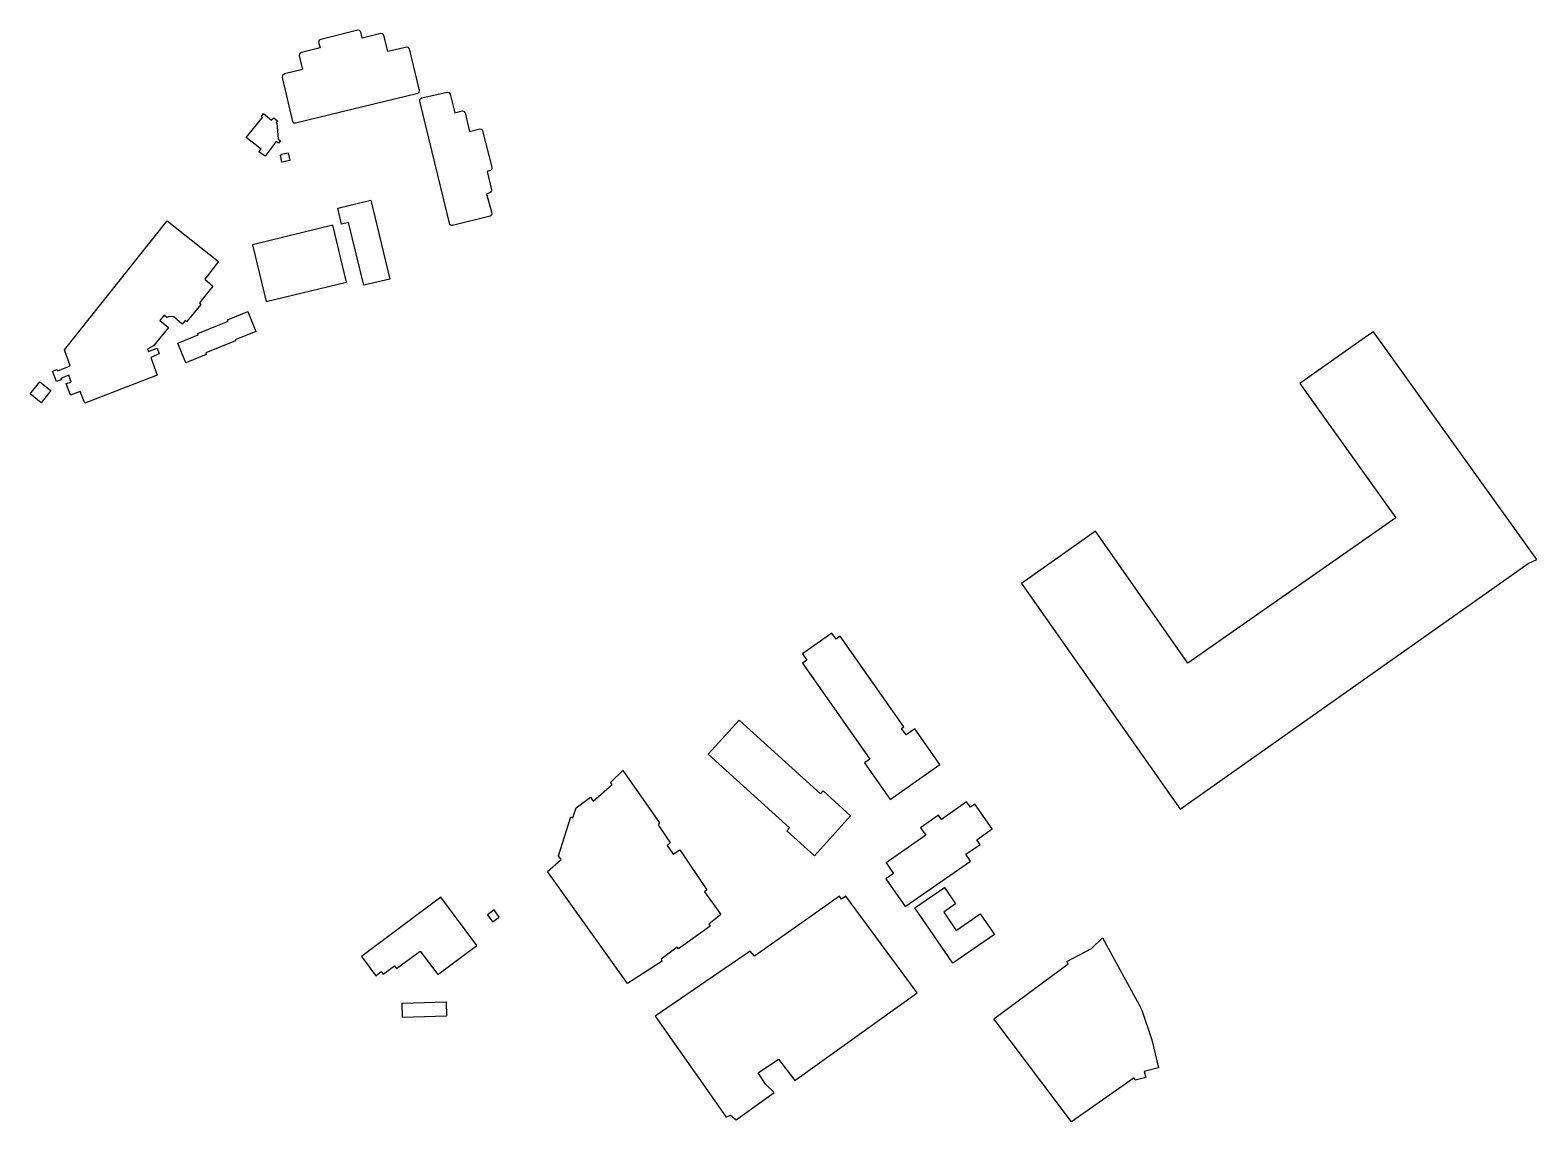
# Model space of a CAD drawing. Header units: metres. Extents: x -2114 to 2684, y -1968 to 1933.
# Drawn here: x 1842 to 2684, y -1968 to -1358 of the extents above; entities that cross this region are included whole.
import ezdxf

# ---------------------------------------------------------------- set-up
doc = ezdxf.new("R2010")
doc.units = ezdxf.units.M
for name, color, linetype in [('Apartments', 1, 'Continuous'), ('Commercial', 1, 'Continuous'), ('Residential', 1, 'Continuous'), ('Retail', 1, 'Continuous'), ('Service', 1, 'Continuous'), ('Yes', 1, 'Continuous')]:
    doc.layers.add(name, color=color, linetype=linetype)

msp = doc.modelspace()

# ---------------------------------------------------------------- linework, layer by layer
at = {"layer": 'Apartments'}
for points in [[(2294.37, -1696.98), (2291.99, -1698.65), (2289.67, -1695.35), (2273.24, -1706.88), (2275.7, -1710.39), (2273.28, -1712.09), (2310.89, -1765.72), (2307.87, -1767.83), (2322.21, -1788.29), (2350.06, -1768.76), (2335.99, -1748.71), (2331.11, -1752.14), (2328.65, -1748.62), (2329.96, -1747.68), (2294.37, -1696.98)], [(2300.11, -1797.31), (2284.83, -1783.48), (2283.34, -1785.13), (2237.8, -1743.9), (2220.59, -1762.91), (2266.07, -1804.08), (2264.55, -1805.76), (2279.9, -1819.65), (2300.11, -1797.31)], [(2175.37, -1891.01), (2130.78, -1828.44), (2138.39, -1821.71), (2136.93, -1819.66), (2143.85, -1797.9), (2144.92, -1798.58), (2146.68, -1792.92), (2154.78, -1786.87), (2156.24, -1789.12), (2166.79, -1779.94), (2165.9, -1778.77), (2172.83, -1772.04), (2193.42, -1801.32), (2192.54, -1802.49), (2199.37, -1812.44), (2197.61, -1814.01), (2201.03, -1818.78), (2204.64, -1816.34), (2219.76, -1838.7), (2218.49, -1839.87), (2227.66, -1852.56), (2220.85, -1857.82), (2221.58, -1859), (2204.04, -1871.73), (2203.28, -1870.76), (2194.2, -1877.54), (2194.88, -1878.52), (2175.37, -1891.01)], [(2330.65, -1848.06), (2367.21, -1822.65), (2364.58, -1818.86), (2372.46, -1813.38), (2370.6, -1810.71), (2379.24, -1804.7), (2369.58, -1790.8), (2367.05, -1792.56), (2364.99, -1789.59), (2350.84, -1799.45), (2349.21, -1797.09), (2339.24, -1804.02), (2342.16, -1808.22), (2320.05, -1823.6), (2324.19, -1829.56), (2319.87, -1832.55), (2330.65, -1848.06)], [(2190.88, -1909.35), (2218.92, -1948.95), (2230.6, -1965.74), (2233.05, -1964.56), (2236.24, -1967.18), (2257.38, -1951.95), (2252.65, -1947.22), (2248.45, -1941), (2259.83, -1933.31), (2269.01, -1945.35), (2337.34, -1896.32), (2297.49, -1842.23), (2295.08, -1843.86), (2294.01, -1842.3), (2246.39, -1875.78), (2244.05, -1873.05), (2190.88, -1909.35)]]:
    msp.add_lwpolyline(points, dxfattribs=at)
at = {"layer": 'Commercial'}
for points in [[(1982.52, -1384.84), (1988.29, -1409.43), (1988.8, -1410.15), (1989.85, -1410.24), (2058.26, -1393.66), (2058.98, -1393.15), (2059.13, -1392.11), (2053.62, -1368.71), (2053.01, -1368.05), (2052.1, -1367.83), (2041.49, -1370.38), (2039.3, -1361.24), (2038.71, -1360.41), (2037.68, -1360.25), (2027.2, -1362.8), (2026.34, -1359.22), (2025.67, -1358.47), (2024.76, -1358.35), (2004.15, -1363.5), (2003.11, -1364.01), (2002.82, -1365.06), (2003.63, -1368.32), (1993.18, -1370.91), (1992.14, -1371.52), (1991.95, -1372.69), (1993.82, -1380.43), (1983.84, -1382.82), (1982.65, -1383.66), (1982.52, -1384.84)], [(2013.49, -1457.86), (2031.94, -1453.41), (2042.54, -1497.43), (2028.01, -1500.92), (2019.54, -1465.78), (2015.63, -1466.72), (2013.49, -1457.86)]]:
    msp.add_lwpolyline(points, dxfattribs=at)
at = {"layer": 'Residential'}
msp.add_lwpolyline([(2440.94, -1865.57), (2461.33, -1902.92), (2462.9, -1906.05), (2468.43, -1922.51), (2472.14, -1938.18), (2464.21, -1940.24), (2465.04, -1943.6), (2459.11, -1945.09), (2458.53, -1943.85), (2423.59, -1968.37), (2380.12, -1910.74), (2421.77, -1880.09), (2421.06, -1878.71), (2434.82, -1871.44), (2440.94, -1865.57)], dxfattribs=at)
at = {"layer": 'Retail'}
msp.add_lwpolyline([(1971.55, -1407.08), (1970.86, -1406.52), (1971.98, -1404.96), (1976.58, -1408.73), (1977.72, -1407.37), (1979.82, -1408.99), (1979.08, -1409.93), (1979.49, -1410.33), (1980.3, -1419.08), (1981.54, -1420.13), (1980.43, -1421.58), (1979.14, -1420.65), (1972.86, -1428.79), (1969.47, -1426.28), (1970.67, -1424.78), (1962.4, -1418.41), (1971.55, -1407.08)], dxfattribs=at)
at = {"layer": 'Service'}
msp.add_lwpolyline([(2099.95, -1856.64), (2103.74, -1853.95), (2100.91, -1849.97), (2097.12, -1852.68), (2099.95, -1856.64)], dxfattribs=at)
at = {"layer": 'Yes'}
for points in [[(2059.4, -1397.98), (2059.47, -1396.98), (2060.49, -1396.18), (2074.6, -1392.96), (2075.7, -1393.19), (2076.42, -1394.05), (2078.95, -1404.51), (2083.26, -1403.46), (2084.06, -1403.67), (2084.72, -1404.64), (2087.19, -1414.96), (2093.01, -1413.57), (2093.96, -1413.7), (2094.47, -1414.66), (2099.7, -1434.95), (2099.7, -1436.05), (2098.83, -1436.82), (2096.94, -1437.29), (2099.48, -1447.54), (2099.34, -1448.76), (2098.54, -1449.32), (2096.72, -1449.83), (2099.7, -1460.63), (2099.48, -1461.41), (2098.76, -1462.26), (2077.73, -1467.57), (2076.93, -1467.46), (2076.13, -1466.9), (2059.4, -1397.98)], [(1981.51, -1428.24), (1982.13, -1428.12), (1982.03, -1427.63), (1985.76, -1426.87), (1986.65, -1431.25), (1982.29, -1432.13), (1981.51, -1428.24)], [(1860.73, -1536.91), (1918.24, -1464.82), (1946.84, -1487.65), (1939.18, -1497.49), (1943.72, -1501.42), (1936.18, -1510.76), (1937.01, -1511.6), (1929.08, -1521.11), (1928.33, -1520.52), (1926.64, -1522.56), (1921.9, -1518.51), (1919.31, -1518.42), (1917.9, -1518.89), (1916.52, -1517.63), (1914, -1520.55), (1918.85, -1524.45), (1910.63, -1534.75), (1907.24, -1536.6), (1907.8, -1537.86), (1912.52, -1536.02), (1913.7, -1539.16), (1908.96, -1541.18), (1912.61, -1551.19), (1872.11, -1566.81), (1869.57, -1560.3), (1864.08, -1562.35), (1861.65, -1555.83), (1864.52, -1554.97), (1863.14, -1551.16), (1858.71, -1552.97), (1859, -1553.82), (1856.36, -1554.65), (1854.18, -1548.88), (1856.7, -1547.93), (1857.01, -1548.7), (1864.03, -1545.99), (1860.73, -1536.91)], [(1965.79, -1478.27), (1973.45, -1510.03), (2018.43, -1499.16), (2010.76, -1467.41), (1965.79, -1478.27)], [(1924.22, -1533.2), (1935.53, -1528.61), (1935.26, -1527.95), (1952.26, -1521.05), (1951.91, -1520.17), (1963.2, -1515.6), (1967.66, -1526.66), (1956.15, -1531.31), (1956.43, -1532.01), (1939.71, -1538.71), (1940.06, -1539.59), (1928.6, -1544.17), (1924.22, -1533.2)], [(2395.65, -1667.49), (2484.25, -1793.66), (2678.83, -1656.34), (2683.66, -1654.21), (2592.35, -1526.95), (2589.16, -1529.02), (2551.23, -1555.75), (2604.83, -1630.79), (2488.53, -1711.99), (2436.93, -1638.36), (2395.65, -1667.49)], [(1841.6, -1561.61), (1847.09, -1554.78), (1853.23, -1559.71), (1847.74, -1566.54), (1841.6, -1561.61)], [(2091.23, -1869.79), (2071.13, -1842.85), (2026.74, -1876.01), (2034.74, -1886.71), (2037.77, -1884.45), (2038.83, -1885.86), (2045.15, -1881.13), (2046.36, -1882.75), (2059.51, -1872.92), (2069.37, -1886.12), (2091.23, -1869.79)], [(2336.1, -1848.83), (2352.57, -1837.47), (2358.84, -1846.6), (2352.2, -1851.18), (2359.22, -1861.37), (2372.63, -1852.13), (2380.54, -1863.62), (2357.33, -1879.63), (2336.1, -1848.83)], [(2074.1, -1901.38), (2074.31, -1909.39), (2049.72, -1910.12), (2049.51, -1902.12), (2074.1, -1901.38)]]:
    msp.add_lwpolyline(points, dxfattribs=at)

doc.saveas('drawing.dxf')
